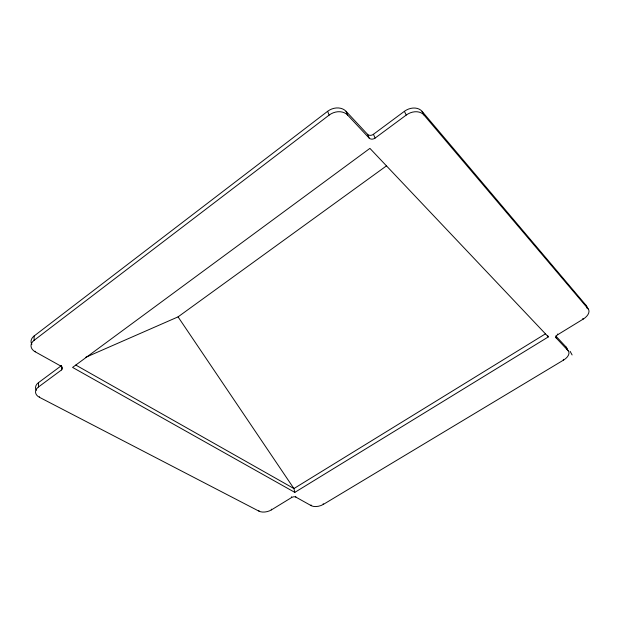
<?xml version="1.0" encoding="UTF-8"?>
<svg xmlns="http://www.w3.org/2000/svg" width="620" height="620" viewBox="0 0 620 620"><rect width="100%" height="100%" fill="white"/><g stroke="black" fill="none" stroke-linecap="round" stroke-linejoin="round"><path stroke-width="0.93" d="M31.853 344.387A12.268 8.107 -2.1 0 1 34.1 336.001L327.631 111.306A13.516 10.904 -24.4 0 1 346.053 111.313L367.528 134.323L369.187 138.113A4.449 3.472 -26.2 0 0 375.115 138.066L406.247 115.057A13.47 10.346 -29.4 0 1 423.995 115.041L588.132 308.869A10.571 6.138 -26.7 0 1 583.242 319.083L557.713 334.699A3.433 1.984 -25.5 0 0 556.21 337.97L568.106 350.688A10.044 5.665 -24.9 0 1 563.626 360.042L323.361 504.393A8.92 4.758 -14.9 0 1 311.232 505.672L295.817 497.077A3.022 1.628 -14.1 0 0 291.663 497.504L271.467 509.865A9.075 4.883 -13.2 0 1 258.997 511.175L39.471 397.311A11.718 7.332 -3.4 0 1 38.494 386.965L38.471 382.656L61.395 365.653M38.494 386.965L61.52 369.938A3.976 2.558 -3.4 0 0 61.279 366.327L35.177 351.78A12.322 8.107 -2.2 0 1 34.1 340.334L329.135 115.103A13.586 10.912 -24.3 0 1 347.642 115.088L369.187 138.113M367.528 134.323A4.433 3.472 -26.3 0 0 373.434 134.292L404.38 111.337A13.4 10.338 -29.6 0 1 422.05 111.344L586.001 305.257L588.132 308.869M85.614 357.36L178.056 316.874L386.314 165.99M545.585 333.754L293.919 488.56L75.779 365.056M548.351 336.892L369.908 148.374L72.579 367.42L294.81 492.381L548.351 336.892L547.576 335.435M555.76 335.955L566.138 347.076L568.106 350.688M178.056 316.874L293.919 488.56L294.81 492.381M582.846 318.401L583.242 319.083M570.129 351.346L572.105 354.95M557.349 334.017L557.713 334.699M555.846 337.288L556.21 337.97M563.262 359.36L563.626 360.042M422.05 111.344L423.995 115.041M404.38 111.337L406.247 115.057M373.434 134.292L375.115 138.066M346.053 111.313L347.642 115.088M327.631 111.306L329.135 115.103M323.183 503.688L323.361 504.393M311.062 504.967L311.232 505.672M295.647 496.364L295.817 497.077M291.501 496.783L291.663 497.504M271.312 509.144L271.467 509.865M258.85 510.454L258.997 511.175M61.411 366.188L61.52 369.938M61.264 365.792L61.279 366.327M39.463 396.777L39.471 397.311M35.177 351.238L35.177 351.78M34.1 336.001L34.1 340.334M36.301 390.274A11.664 7.339 -3.3 0 1 38.471 382.656M586.001 305.257A10.524 6.146 -26.7 0 1 586.861 308.07M566.138 347.076A10.005 5.673 -25 0 1 567.029 349.618"/></g></svg>
